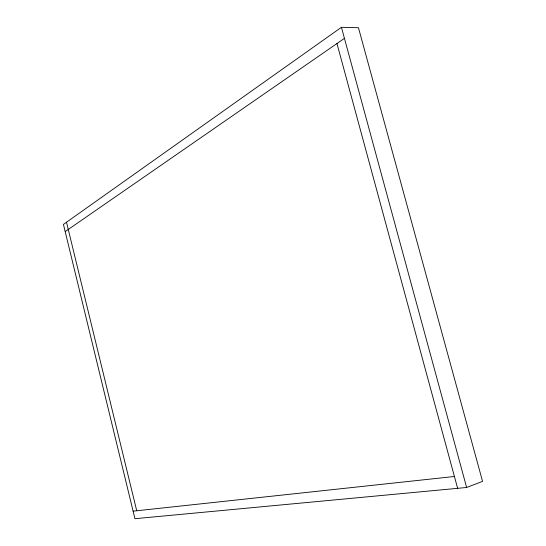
<?xml version="1.0" encoding="UTF-8"?>
<svg xmlns="http://www.w3.org/2000/svg" width="546" height="546" viewBox="0 0 546 546"><rect width="100%" height="100%" fill="white"/><g stroke="black" fill="none" stroke-linecap="round" stroke-linejoin="round"><path stroke-width="0.82" d="M341.427 27.3L63.438 224.413L134.951 518.7L466.632 487.482L482.562 481.388L358.449 27.71L341.427 27.3L466.632 487.482M65.179 231.593L344.437 38.363M133.122 511.158L454.415 476.487M336.964 43.537L457.63 488.329M66.51 222.236L136.725 510.769"/></g></svg>
